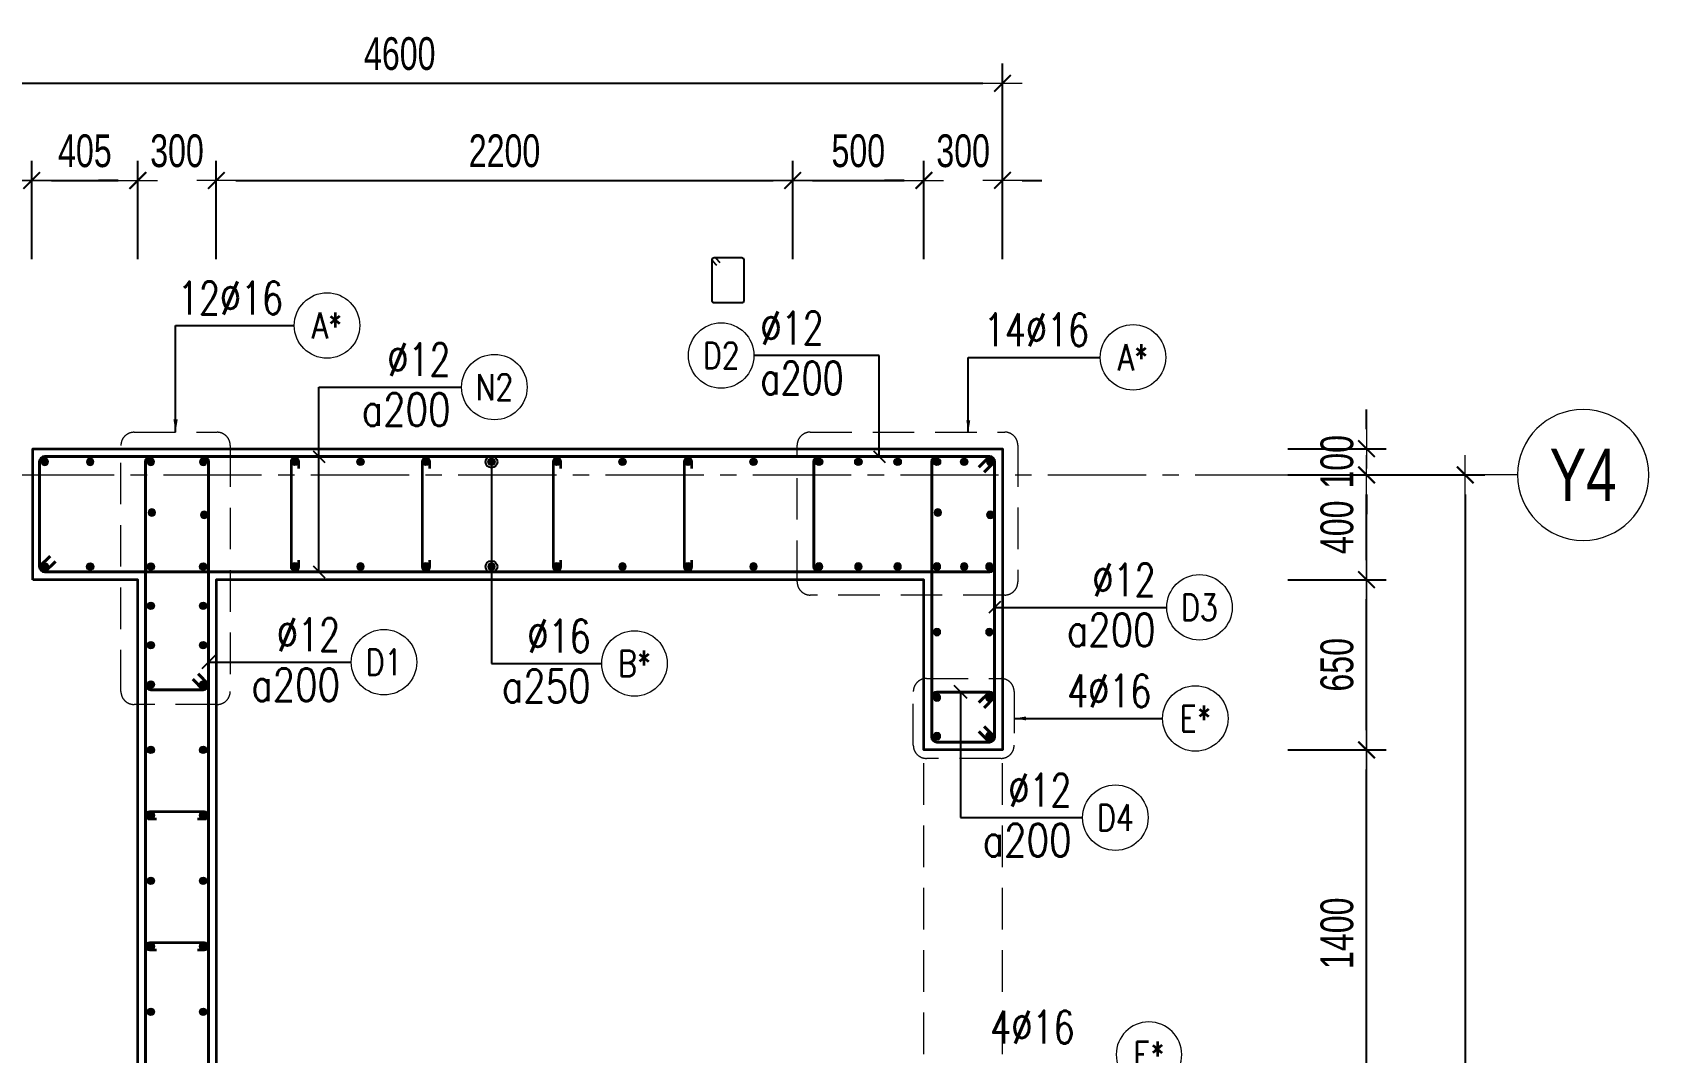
# Model space of a CAD drawing. Header units: millimetres. Extents: x 738475 to 1279438, y -34239 to 156422.
# Drawn here: x 1086321 to 1092489, y 70364 to 74260 of the extents above; entities that cross this region are included whole.
import ezdxf
from ezdxf.enums import TextEntityAlignment as Align

# ---------------------------------------------------------------- set-up
doc = ezdxf.new("R2010")
doc.units = ezdxf.units.MM
doc.header["$MEASUREMENT"] = 0
for name, pattern in [('HIDDEN2', [4.7625, 3.175, -1.5875]), ('HT_Dim Grid$0$CENTER2', [1.125, 0.75, -0.125, 0.125, -0.125]), ('HT_Grid$0$CENTER2', [1.125, 0.75, -0.125, 0.125, -0.125])]:
    doc.linetypes.add(name, pattern=pattern)
doc.layers.get('0').update_dxf_attribs({"lineweight": 20})
doc.layers.get('Defpoints').update_dxf_attribs({"color": 151, "lineweight": 9})
for name, color, linetype, lineweight in [('HT_Dim Grid$0$NDC_S_AXIS', 5, 'HT_Dim Grid$0$CENTER2', 13), ('HT_Dim Grid$0$NDC_S_SYMBOL', 1, 'Continuous', 15), ('HT_Dim Grid$0$NDC_S_TEXT SYMBOL', 7, 'Continuous', 20), ('HT_Grid$0$NDC_S_AXIS', 5, 'HT_Grid$0$CENTER2', 13), ('KC-LEADER', 153, 'Continuous', 18), ('KC-THEP', 6, 'Continuous', 40), ('NDC_S_BEAM', 3, 'HIDDEN2', 20), ('NDC_S_DIM', 1, 'Continuous', 15), ('NDC_S_HIDDEN', 8, 'HIDDEN2', 13), ('NDC_S_LEADER', 1, 'Continuous', 15), ('NDC_S_REBAR', 4, 'Continuous', 35), ('NDC_S_STIRRUP', 4, 'Continuous', 40), ('NDC_S_VN TEXT', 7, 'Continuous', 20), ('NDC_S_WALL', 6, 'Continuous', 35)]:
    doc.layers.add(name, color=color, linetype=linetype, lineweight=lineweight)
doc.layers.add('Ligature', color=1, linetype='Continuous')
doc.styles.add('HT_Dim Grid$0$NDC_ANNO', font='', dxfattribs={"width": 0.8})
doc.styles.add('NDC_ARIAL', font='arial.ttf', dxfattribs={"width": 0.85})
doc.styles.add('NDC_DIM', font='', dxfattribs={"width": 0.75})
doc.styles.add('NDC_EN TXT', font='romans.shx', dxfattribs={"width": 0.8})
doc.styles.get('HT_Dim Grid$0$NDC_ANNO').set_extended_font_data('Dotum')
doc.styles.get('NDC_DIM').set_extended_font_data('Dotum')
doc.dimstyles.new('NDC_1-50', dxfattribs={"dimscale": 50, "dimtxt": 2.5, "dimasz": 1, "dimexe": 1.5, "dimexo": 0, "dimgap": 0.8, "dimtad": 1, "dimdec": 0, "dimdsep": 46, "dimtxsty": 'NDC_ARIAL', "dimblk": 'DIMMARK', "dimcen": 49999.938995, "dimdle": 1.5, "dimclrd": 1, "dimclre": 1, "dimclrt": 3, "dimadec": 0, "dimazin": 0, "dimtfac": 1, "dimtdec": 0, "dimtix": 1, "dimtmove": 2, "dimatfit": 3, "dimfxl": 1, "dimarcsym": 0})
doc.dimstyles.new('NDC_dim_30', dxfattribs={"dimscale": 30, "dimtxt": 2.5, "dimasz": 1.5, "dimexe": 1.5, "dimexo": 2.5, "dimgap": 1, "dimtad": 1, "dimdec": 0, "dimzin": 0, "dimdsep": 46, "dimtxsty": 'NDC_DIM', "dimblk": 'DIMMARK', "dimcen": 0.09, "dimdle": 1.2, "dimclrd": 1, "dimclre": 1, "dimclrt": 3, "dimadec": 0, "dimazin": 0, "dimtfac": 1, "dimtdec": 0, "dimtix": 1, "dimtofl": 0, "dimtmove": 0, "dimatfit": 3, "dimfxl": 6, "dimfxlon": 1, "dimtolj": 1, "dimtzin": 0, "dimarcsym": 0})
doc.dimstyles.new('NDC_dim_50', dxfattribs={"dimscale": 50, "dimtxt": 2.5, "dimasz": 1.5, "dimexe": 1.5, "dimexo": 2.5, "dimgap": 1, "dimtad": 1, "dimdec": 0, "dimzin": 0, "dimdsep": 46, "dimtxsty": 'NDC_DIM', "dimblk": 'DIMMARK', "dimcen": 0.09, "dimdle": 1.2, "dimclrd": 1, "dimclre": 1, "dimclrt": 3, "dimadec": 0, "dimazin": 0, "dimtfac": 1, "dimtdec": 0, "dimtix": 1, "dimtofl": 0, "dimtmove": 0, "dimatfit": 3, "dimfxl": 6, "dimfxlon": 1, "dimtolj": 1, "dimtzin": 0, "dimarcsym": 0})

# ---------------------------------------------------------------- blocks, each defined once
blk = doc.blocks.new('THEP')
at = {"layer": 'KC-LEADER', "color": 6}
blk.add_circle((0, 0), 14, dxfattribs=at)
at = {"layer": 'KC-THEP'}
for p, q in [((-14, 0), (14, 0)), ((9.9, 9.9), (-9.9, -9.9)), ((-9.9, 9.9), (9.9, -9.9)), ((0, 14), (0, -14))]:
    blk.add_line(p, q, dxfattribs=at)
blk = doc.blocks.new('*U13')
blk.add_circle((-2.5, 0), 2.5)
at = {"layer": 'NDC_S_VN TEXT', "color": 3, "style": 'NDC_EN TXT', "width": 0.75}
blk.add_attdef('DK1', (0.5, 0.85), '', height=2.5, dxfattribs=at)
at = {"layer": 'NDC_S_VN TEXT', "color": 7, "style": 'NDC_EN TXT', "width": 0.8}
blk.add_attdef('SH2', text='', height=2, dxfattribs=at).set_placement((-2.5, 0), align=Align.MIDDLE)
blk = doc.blocks.new('DIMMARK')
at = {"layer": 'NDC_S_DIM', "color": 1}
blk.add_line((-1.5, 0), (1, 0), dxfattribs=at)
at = {"layer": 'NDC_S_DIM', "color": 2, "const_width": 0.1}
blk.add_lwpolyline([(-0.424, -0.424), (0.424, 0.424)], dxfattribs=at)
blk = doc.blocks.new('*U10')
blk.add_circle((2.5, 0), 2.5)
at = {"layer": 'NDC_S_VN TEXT', "color": 3, "style": 'NDC_EN TXT'}
for tag, width, p in [('DK2', 0.75, (-0.85, 0.85)), ('KC2', 0.8, (-0.85, -2.97))]:
    blk.add_attdef(tag, text='', height=2.5, dxfattribs=dict(at, width=width)).set_placement(p, align=Align.RIGHT)
at = {"layer": 'NDC_S_VN TEXT', "color": 7, "style": 'NDC_EN TXT', "width": 0.8}
blk.add_attdef('SH3', text='', height=2, dxfattribs=at).set_placement((2.5, 0), align=Align.MIDDLE)
blk = doc.blocks.new('*U9')
blk.add_circle((2.5, 0), 2.5)
at = {"layer": 'NDC_S_VN TEXT', "color": 3, "style": 'NDC_EN TXT', "width": 0.75}
blk.add_attdef('DK2', text='', height=2.5, dxfattribs=at).set_placement((-0.85, 0.85), align=Align.RIGHT)
at = {"layer": 'NDC_S_VN TEXT', "color": 7, "style": 'NDC_EN TXT', "width": 0.8}
blk.add_attdef('SH3', text='', height=2, dxfattribs=at).set_placement((2.5, 0), align=Align.MIDDLE)
blk = doc.blocks.new('*U11')
blk.add_circle((-2.5, 0), 2.5)
at = {"layer": 'NDC_S_VN TEXT', "color": 3, "style": 'NDC_EN TXT', "width": 0.75}
for tag, p in [('DK1', (0.5, 0.85)), ('KC1', (0.5, -2.97))]:
    blk.add_attdef(tag, p, '', height=2.5, dxfattribs=at)
at = {"layer": 'NDC_S_VN TEXT', "color": 7, "style": 'NDC_EN TXT', "width": 0.8}
blk.add_attdef('SH2', text='', height=2, dxfattribs=at).set_placement((-2.5, 0), align=Align.MIDDLE)
blk = doc.blocks.new('*D713')
at = {"layer": 'Defpoints', "color": 0, "transparency": 16777216}
for p in [(1090023.1, 71520), (1091412.6, 71520), (1090023.1, 70120)]:
    blk.add_point(p, dxfattribs=at)
at = {"layer": 'NDC_S_DIM', "color": 1, "lineweight": -2, "transparency": 16777216}
for p, q in [((1091112.6, 71520), (1091487.6, 71520)), ((1091412.6, 70195), (1091412.6, 71445)), ((1091112.6, 70120), (1091487.6, 70120))]:
    blk.add_line(p, q, dxfattribs=at)
at = {"layer": 'NDC_S_DIM', "color": 1, "lineweight": -2, "transparency": 16777216, "xscale": 75, "yscale": 75, "zscale": 75}
for p, rotation in [((1091412.6, 71520), 90), ((1091412.6, 70120), 270)]:
    blk.add_blockref('DIMMARK', p, dxfattribs=dict(at, rotation=rotation))
at = {"layer": 'NDC_S_DIM', "color": 3, "transparency": 16777216, "insert": (1091300, 70820), "char_height": 125, "attachment_point": 5, "rotation": 90, "style": 'NDC_DIM'}
blk.add_mtext('\\A1;1400', dxfattribs=at)
blk = doc.blocks.new('*D714')
at = {"layer": 'Defpoints', "color": 0, "transparency": 16777216}
for p in [(1089723.1, 72170), (1091412.6, 72170), (1090023.1, 71520)]:
    blk.add_point(p, dxfattribs=at)
at = {"layer": 'NDC_S_DIM', "color": 1, "lineweight": -2, "transparency": 16777216}
for p, q in [((1091112.6, 72170), (1091487.6, 72170)), ((1091412.6, 71595), (1091412.6, 72095)), ((1091112.6, 71520), (1091487.6, 71520))]:
    blk.add_line(p, q, dxfattribs=at)
at = {"layer": 'NDC_S_DIM', "color": 1, "lineweight": -2, "transparency": 16777216, "xscale": 75, "yscale": 75, "zscale": 75}
for p, rotation in [((1091412.6, 72170), 90), ((1091412.6, 71520), 270)]:
    blk.add_blockref('DIMMARK', p, dxfattribs=dict(at, rotation=rotation))
at = {"layer": 'NDC_S_DIM', "color": 3, "transparency": 16777216, "insert": (1091300, 71845), "char_height": 125, "attachment_point": 5, "rotation": 90, "style": 'NDC_DIM'}
blk.add_mtext('\\A1;650', dxfattribs=at)
blk = doc.blocks.new('*D715')
at = {"layer": 'Defpoints', "color": 0, "transparency": 16777216}
for p in [(1090023.1, 72570), (1091412.6, 72570), (1089723.1, 72170)]:
    blk.add_point(p, dxfattribs=at)
at = {"layer": 'NDC_S_DIM', "color": 1, "lineweight": -2, "transparency": 16777216}
for p, q in [((1091112.6, 72570), (1091487.6, 72570)), ((1091412.6, 72245), (1091412.6, 72495)), ((1091112.6, 72170), (1091487.6, 72170))]:
    blk.add_line(p, q, dxfattribs=at)
at = {"layer": 'NDC_S_DIM', "color": 1, "lineweight": -2, "transparency": 16777216, "xscale": 75, "yscale": 75, "zscale": 75}
for p, rotation in [((1091412.6, 72570), 90), ((1091412.6, 72170), 270)]:
    blk.add_blockref('DIMMARK', p, dxfattribs=dict(at, rotation=rotation))
at = {"layer": 'NDC_S_DIM', "color": 3, "transparency": 16777216, "insert": (1091300, 72370), "char_height": 125, "attachment_point": 5, "rotation": 90, "style": 'NDC_DIM'}
blk.add_mtext('\\A1;400', dxfattribs=at)
blk = doc.blocks.new('*D716')
at = {"layer": 'Defpoints', "color": 0, "transparency": 16777216}
for p in [(1090081.6, 72570), (1090023.1, 63570), (1091789.1, 63570)]:
    blk.add_point(p, dxfattribs=at)
at = {"layer": 'NDC_S_DIM', "color": 1, "lineweight": -2, "transparency": 16777216}
for p, q in [((1091489.1, 72570), (1091864.1, 72570)), ((1091789.1, 72495), (1091789.1, 63645)), ((1091489.1, 63570), (1091864.1, 63570))]:
    blk.add_line(p, q, dxfattribs=at)
at = {"layer": 'NDC_S_DIM', "color": 1, "lineweight": -2, "transparency": 16777216, "xscale": 75, "yscale": 75, "zscale": 75}
for p, rotation in [((1091789.1, 72570), 90), ((1091789.1, 63570), 270)]:
    blk.add_blockref('DIMMARK', p, dxfattribs=dict(at, rotation=rotation))
at = {"layer": 'NDC_S_DIM', "color": 3, "transparency": 16777216, "insert": (1091676.5, 68070), "char_height": 125, "attachment_point": 5, "rotation": 90, "style": 'NDC_DIM'}
blk.add_mtext('\\A1;9000', dxfattribs=at)
blk = doc.blocks.new('*D718')
at = {"layer": 'Defpoints', "color": 0, "transparency": 16777216}
for p in [(1087023.1, 73694.3), (1086723.1, 72170), (1087023.1, 72170)]:
    blk.add_point(p, dxfattribs=at)
at = {"layer": 'NDC_S_DIM', "color": 1, "lineweight": -2, "transparency": 16777216}
for p, q in [((1086723.1, 73394.3), (1086723.1, 73769.3)), ((1087023.1, 73394.3), (1087023.1, 73769.3)), ((1086648.1, 73694.3), (1086573.1, 73694.3)), ((1087098.1, 73694.3), (1087173.1, 73694.3))]:
    blk.add_line(p, q, dxfattribs=at)
at = {"layer": 'NDC_S_DIM', "color": 1, "lineweight": -2, "transparency": 16777216, "xscale": 75, "yscale": 75, "zscale": 75}
blk.add_blockref('DIMMARK', (1086723.1, 73694.3), dxfattribs=at)
at = {"layer": 'NDC_S_DIM', "color": 1, "lineweight": -2, "transparency": 16777216, "xscale": 75, "yscale": 75, "zscale": 75, "rotation": 180}
blk.add_blockref('DIMMARK', (1087023.1, 73694.3), dxfattribs=at)
at = {"layer": 'NDC_S_DIM', "color": 3, "transparency": 16777216, "insert": (1086873.1, 73806.9), "char_height": 125, "attachment_point": 5, "style": 'NDC_DIM'}
blk.add_mtext('\\A1;300', dxfattribs=at)
blk = doc.blocks.new('*D719')
at = {"layer": 'Defpoints', "color": 0, "transparency": 16777216}
for p in [(1089222.7, 73694.3), (1089222.7, 72422.3), (1087023.1, 72170)]:
    blk.add_point(p, dxfattribs=at)
at = {"layer": 'NDC_S_DIM', "color": 1, "lineweight": -2, "transparency": 16777216}
for p, q in [((1087023.1, 73394.3), (1087023.1, 73769.3)), ((1089222.7, 73394.3), (1089222.7, 73769.3)), ((1087098.1, 73694.3), (1089147.7, 73694.3))]:
    blk.add_line(p, q, dxfattribs=at)
at = {"layer": 'NDC_S_DIM', "color": 1, "lineweight": -2, "transparency": 16777216, "xscale": 75, "yscale": 75, "zscale": 75, "rotation": 180}
blk.add_blockref('DIMMARK', (1087023.1, 73694.3), dxfattribs=at)
at = {"layer": 'NDC_S_DIM', "color": 1, "lineweight": -2, "transparency": 16777216, "xscale": 75, "yscale": 75, "zscale": 75}
blk.add_blockref('DIMMARK', (1089222.7, 73694.3), dxfattribs=at)
at = {"layer": 'NDC_S_DIM', "color": 3, "transparency": 16777216, "insert": (1088122.9, 73806.9), "char_height": 125, "attachment_point": 5, "style": 'NDC_DIM'}
blk.add_mtext('\\A1;2200', dxfattribs=at)
blk = doc.blocks.new('*D720')
at = {"layer": 'Defpoints', "color": 0, "transparency": 16777216}
for p in [(1089723.1, 73694.3), (1089222.7, 72422.3), (1089723.1, 72170)]:
    blk.add_point(p, dxfattribs=at)
at = {"layer": 'NDC_S_DIM', "color": 1, "lineweight": -2, "transparency": 16777216}
for p, q in [((1089222.7, 73394.3), (1089222.7, 73769.3)), ((1089723.1, 73394.3), (1089723.1, 73769.3)), ((1089297.7, 73694.3), (1089648.1, 73694.3))]:
    blk.add_line(p, q, dxfattribs=at)
at = {"layer": 'NDC_S_DIM', "color": 1, "lineweight": -2, "transparency": 16777216, "xscale": 75, "yscale": 75, "zscale": 75, "rotation": 180}
blk.add_blockref('DIMMARK', (1089222.7, 73694.3), dxfattribs=at)
at = {"layer": 'NDC_S_DIM', "color": 1, "lineweight": -2, "transparency": 16777216, "xscale": 75, "yscale": 75, "zscale": 75}
blk.add_blockref('DIMMARK', (1089723.1, 73694.3), dxfattribs=at)
at = {"layer": 'NDC_S_DIM', "color": 3, "transparency": 16777216, "insert": (1089472.9, 73806.9), "char_height": 125, "attachment_point": 5, "style": 'NDC_DIM'}
blk.add_mtext('\\A1;500', dxfattribs=at)
blk = doc.blocks.new('*D721')
at = {"layer": 'Defpoints', "color": 0, "transparency": 16777216}
for p in [(1090023.1, 73694.3), (1090023.1, 72670), (1089723.1, 72170)]:
    blk.add_point(p, dxfattribs=at)
at = {"layer": 'NDC_S_DIM', "color": 1, "lineweight": -2, "transparency": 16777216}
for p, q in [((1089723.1, 73394.3), (1089723.1, 73769.3)), ((1090023.1, 73394.3), (1090023.1, 73769.3)), ((1089648.1, 73694.3), (1089573.1, 73694.3)), ((1090098.1, 73694.3), (1090173.1, 73694.3))]:
    blk.add_line(p, q, dxfattribs=at)
at = {"layer": 'NDC_S_DIM', "color": 1, "lineweight": -2, "transparency": 16777216, "xscale": 75, "yscale": 75, "zscale": 75}
blk.add_blockref('DIMMARK', (1089723.1, 73694.3), dxfattribs=at)
at = {"layer": 'NDC_S_DIM', "color": 1, "lineweight": -2, "transparency": 16777216, "xscale": 75, "yscale": 75, "zscale": 75, "rotation": 180}
blk.add_blockref('DIMMARK', (1090023.1, 73694.3), dxfattribs=at)
at = {"layer": 'NDC_S_DIM', "color": 3, "transparency": 16777216, "insert": (1089873.1, 73806.9), "char_height": 125, "attachment_point": 5, "style": 'NDC_DIM'}
blk.add_mtext('\\A1;300', dxfattribs=at)
blk = doc.blocks.new('*D725')
at = {"layer": 'Defpoints', "color": 0, "transparency": 16777216}
for p in [(1086318.8, 73694.3), (1085518.4, 72609.9), (1086318.8, 72486.2)]:
    blk.add_point(p, dxfattribs=at)
at = {"layer": 'NDC_S_DIM', "color": 1, "lineweight": -2, "transparency": 16777216}
for p, q in [((1085518.4, 73394.3), (1085518.4, 73769.3)), ((1086318.8, 73394.3), (1086318.8, 73769.3)), ((1085593.4, 73694.3), (1086243.8, 73694.3))]:
    blk.add_line(p, q, dxfattribs=at)
at = {"layer": 'NDC_S_DIM', "color": 1, "lineweight": -2, "transparency": 16777216, "xscale": 75, "yscale": 75, "zscale": 75, "rotation": 180}
blk.add_blockref('DIMMARK', (1085518.4, 73694.3), dxfattribs=at)
at = {"layer": 'NDC_S_DIM', "color": 1, "lineweight": -2, "transparency": 16777216, "xscale": 75, "yscale": 75, "zscale": 75}
blk.add_blockref('DIMMARK', (1086318.8, 73694.3), dxfattribs=at)
at = {"layer": 'NDC_S_DIM', "color": 3, "transparency": 16777216, "insert": (1085918.6, 73806.9), "char_height": 125, "attachment_point": 5, "style": 'NDC_DIM'}
blk.add_mtext('\\A1;800', dxfattribs=at)
blk = doc.blocks.new('*D726')
at = {"layer": 'Defpoints', "color": 0, "transparency": 16777216}
for p in [(1086724.1, 73694.3), (1086318.8, 72486.2), (1086724.1, 72170)]:
    blk.add_point(p, dxfattribs=at)
at = {"layer": 'NDC_S_DIM', "color": 1, "lineweight": -2, "transparency": 16777216}
for p, q in [((1086318.8, 73394.3), (1086318.8, 73769.3)), ((1086724.1, 73394.3), (1086724.1, 73769.3)), ((1086393.8, 73694.3), (1086649.1, 73694.3))]:
    blk.add_line(p, q, dxfattribs=at)
at = {"layer": 'NDC_S_DIM', "color": 1, "lineweight": -2, "transparency": 16777216, "xscale": 75, "yscale": 75, "zscale": 75, "rotation": 180}
blk.add_blockref('DIMMARK', (1086318.8, 73694.3), dxfattribs=at)
at = {"layer": 'NDC_S_DIM', "color": 1, "lineweight": -2, "transparency": 16777216, "xscale": 75, "yscale": 75, "zscale": 75}
blk.add_blockref('DIMMARK', (1086724.1, 73694.3), dxfattribs=at)
at = {"layer": 'NDC_S_DIM', "color": 3, "transparency": 16777216, "insert": (1086521.5, 73806.9), "char_height": 125, "attachment_point": 5, "style": 'NDC_DIM'}
blk.add_mtext('\\A1;405', dxfattribs=at)
blk = doc.blocks.new('*D734')
at = {"layer": 'Defpoints', "color": 0, "ltscale": 200, "transparency": 16777216}
for p in [(1090023.1, 74065.3), (1085423.1, 72833.4), (1090023.1, 72670)]:
    blk.add_point(p, dxfattribs=at)
at = {"layer": 'NDC_S_DIM', "color": 1, "lineweight": -2, "ltscale": 200, "transparency": 16777216}
for p, q in [((1085423.1, 73765.3), (1085423.1, 74140.3)), ((1090023.1, 73765.3), (1090023.1, 74140.3)), ((1085498.1, 74065.3), (1089948.1, 74065.3))]:
    blk.add_line(p, q, dxfattribs=at)
at = {"layer": 'NDC_S_DIM', "color": 1, "lineweight": -2, "ltscale": 200, "transparency": 16777216, "xscale": 75, "yscale": 75, "zscale": 75, "rotation": 180}
blk.add_blockref('DIMMARK', (1085423.1, 74065.3), dxfattribs=at)
at = {"layer": 'NDC_S_DIM', "color": 1, "lineweight": -2, "ltscale": 200, "transparency": 16777216, "xscale": 75, "yscale": 75, "zscale": 75}
blk.add_blockref('DIMMARK', (1090023.1, 74065.3), dxfattribs=at)
at = {"layer": 'NDC_S_DIM', "color": 3, "ltscale": 200, "transparency": 16777216, "insert": (1087723.1, 74177.9), "char_height": 125, "attachment_point": 5, "style": 'NDC_DIM'}
blk.add_mtext('\\A1;4600', dxfattribs=at)
blk = doc.blocks.new('*U20')
at = {"layer": 'HT_Dim Grid$0$NDC_S_SYMBOL'}
blk.add_line((5, 0), (9, 0), dxfattribs=at)
blk.add_circle((0, 0), 5, dxfattribs=at)
at = {"layer": 'HT_Dim Grid$0$NDC_S_TEXT SYMBOL', "color": 7, "style": 'HT_Dim Grid$0$NDC_ANNO', "width": 0.8}
blk.add_attdef('GRID', text='', height=4, rotation=270, dxfattribs=at).set_placement((0, 0), align=Align.MIDDLE)
blk = doc.blocks.new('*D739')
at = {"layer": 'Defpoints', "color": 0, "ltscale": 200, "transparency": 16777216}
for p in [(1090023.1, 72670), (1091412.6, 72670), (1090023.1, 72570)]:
    blk.add_point(p, dxfattribs=at)
at = {"layer": 'NDC_S_DIM', "color": 1, "lineweight": -2, "ltscale": 200, "transparency": 16777216}
for p, q in [((1091412.6, 72745), (1091412.6, 72820)), ((1091112.6, 72670), (1091487.6, 72670)), ((1091112.6, 72570), (1091487.6, 72570)), ((1091412.6, 72495), (1091412.6, 72420))]:
    blk.add_line(p, q, dxfattribs=at)
at = {"layer": 'NDC_S_DIM', "color": 1, "lineweight": -2, "ltscale": 200, "transparency": 16777216, "xscale": 75, "yscale": 75, "zscale": 75}
for p, rotation in [((1091412.6, 72670), 270), ((1091412.6, 72570), 90)]:
    blk.add_blockref('DIMMARK', p, dxfattribs=dict(at, rotation=rotation))
at = {"layer": 'NDC_S_DIM', "color": 3, "ltscale": 200, "transparency": 16777216, "insert": (1091300, 72620), "char_height": 125, "attachment_point": 5, "rotation": 90, "style": 'NDC_DIM'}
blk.add_mtext('\\A1;100', dxfattribs=at)

msp = doc.modelspace()

# ---------------------------------------------------------------- linework, layer by layer
at = {"layer": 'HT_Grid$0$NDC_S_AXIS', "ltscale": 500}
msp.add_line((1081758.591, 72570.011), (1091789.079, 72570.011), dxfattribs=at)
at = {"layer": 'Ligature'}
msp.add_lwpolyline([(1088933.466, 73370.03), (1088917.501, 73385.996, -0.66817864), (1088923.274, 73399.934), (1089027.903, 73399.934, -0.41421356), (1089036.068, 73391.769), (1089036.068, 73234.661, -0.41421356), (1089027.903, 73226.496), (1088923.274, 73226.496, -0.41421356), (1088915.109, 73234.661), (1088915.109, 73391.769, -0.66817864), (1088929.047, 73397.542), (1088945.013, 73381.576)], format="xyb", dxfattribs=at)
at = {"layer": 'NDC_S_BEAM', "ltscale": 50}
for p, q in [((1089723.124, 70120.011), (1089723.124, 71520.011)), ((1090023.124, 70120.011), (1090023.124, 71520.011))]:
    msp.add_line(p, q, dxfattribs=at)
at = {"layer": 'NDC_S_HIDDEN', "ltscale": 50}
for points in [[(1086709.04, 72732.792), (1087026.192, 72732.792, -0.41421356), (1087076.192, 72682.792), (1087076.192, 71743.461, -0.41421356), (1087026.192, 71693.461), (1086709.04, 71693.461, -0.41421356), (1086659.04, 71743.461), (1086659.04, 72682.792, -0.41421356)], [(1089289.685, 72733.382), (1090031.645, 72733.382, -0.41421356), (1090081.645, 72683.382), (1090081.645, 72161.317, -0.41421356), (1090031.645, 72111.317), (1089289.685, 72111.317, -0.41421356), (1089239.685, 72161.317), (1089239.685, 72683.382, -0.41421356)], [(1089732.857, 71792.617), (1090017.614, 71792.617, -0.41421356), (1090067.614, 71742.617), (1090067.614, 71537.609, -0.41421356), (1090017.614, 71487.609), (1089732.857, 71487.609, -0.41421356), (1089682.857, 71537.609), (1089682.857, 71742.617, -0.41421356)]]:
    msp.add_lwpolyline(points, format="xyb", close=True, dxfattribs=at)
at = {"layer": 'NDC_S_REBAR'}
for points in [[(1087338.124, 72595.011), (1087338.124, 72620.011, 1), (1087308.124, 72620.011), (1087308.124, 72220.011, 1), (1087338.124, 72220.011), (1087338.124, 72245.011)], [(1087838.124, 72595.011), (1087838.124, 72620.011, 1), (1087808.124, 72620.011), (1087808.124, 72220.011, 1), (1087838.124, 72220.011), (1087838.124, 72245.011)], [(1088338.124, 72595.011), (1088338.124, 72620.011, 1), (1088308.124, 72620.011), (1088308.124, 72220.011, 1), (1088338.124, 72220.011), (1088338.124, 72245.011)], [(1088838.124, 72595.011), (1088838.124, 72620.011, 1), (1088808.124, 72620.011), (1088808.124, 72220.011, 1), (1088838.124, 72220.011), (1088838.124, 72245.011)], [(1086794.662, 71255.011), (1086769.662, 71255.011, -1), (1086769.662, 71285.011), (1086976.686, 71285.011, -1), (1086976.686, 71255.011), (1086951.686, 71255.011)], [(1086794.662, 70755.011), (1086769.662, 70755.011, -1), (1086769.662, 70785.011), (1086976.686, 70785.011, -1), (1086976.686, 70755.011), (1086951.686, 70755.011)]]:
    msp.add_lwpolyline(points, format="xyb", dxfattribs=at)
at = {"layer": 'NDC_S_STIRRUP'}
for points in [[(1086408.784, 72240.011), (1086368.784, 72200.011, -0.41421356), (1086348.784, 72220.011), (1086348.784, 72620.011, -0.41421356), (1086368.784, 72640.011), (1089973.137, 72640.009, -0.41421356), (1089993.137, 72620.009), (1089993.137, 72220.009, -0.41421356), (1089973.137, 72200.009), (1086368.784, 72200.011, -0.41421356), (1086348.784, 72220.011), (1086388.784, 72260.011)], [(1086953.124, 63560.011), (1086993.124, 63520.011, -0.41421356), (1086973.124, 63500.011), (1086773.124, 63500.011, -0.41421356), (1086753.124, 63520.011), (1086753.124, 72620.011, -0.41421356), (1086773.124, 72640.011), (1086973.124, 72640.011, -0.41421356), (1086993.124, 72620.011), (1086993.124, 63520.011, -0.41421356), (1086973.124, 63500.011), (1086933.124, 63540.011)], [(1086953.235, 71810.011), (1086993.235, 71770.011, -0.41421356), (1086973.235, 71750.011), (1086773.235, 71750.011, -0.41421356), (1086753.235, 71770.011), (1086753.124, 72620.011, -0.41421356), (1086773.124, 72640.011), (1086973.124, 72640.011, -0.41421356), (1086993.124, 72620.011), (1086993.235, 71770.011, -0.41421356), (1086973.235, 71750.011), (1086933.235, 71790.011)], [(1089933.124, 72600.011), (1089973.124, 72640.011, -0.41421356), (1089993.124, 72620.011), (1089993.124, 72220.011, -0.41421356), (1089973.124, 72200.011), (1089323.124, 72200.011, -0.41421356), (1089303.124, 72220.011), (1089303.124, 72620.011, -0.41421356), (1089323.124, 72640.011), (1089973.124, 72640.011, -0.41421356), (1089993.124, 72620.011), (1089953.124, 72580.011)], [(1089953.235, 71610.011), (1089993.235, 71570.011, -0.41421356), (1089973.235, 71550.011), (1089773.235, 71550.011, -0.41421356), (1089753.235, 71570.011), (1089753.124, 72620.011, -0.41421356), (1089773.124, 72640.011), (1089973.124, 72640.011, -0.41421356), (1089993.124, 72620.011), (1089993.235, 71570.011, -0.41421356), (1089973.235, 71550.011), (1089933.235, 71590.011)], [(1089953.124, 71680.981), (1089993.124, 71720.981, 0.41421356), (1089973.124, 71740.981), (1089773.124, 71740.981, 0.41421356), (1089753.124, 71720.981), (1089753.124, 71570.011, 0.41421356), (1089773.124, 71550.011), (1089973.124, 71550.011, 0.41421356), (1089993.124, 71570.011), (1089993.124, 71720.981, 0.41421356), (1089973.124, 71740.981), (1089933.124, 71700.981)]]:
    msp.add_lwpolyline(points, format="xyb", dxfattribs=at)
at = {"layer": 'NDC_S_WALL'}
for points in [[(1086323.124, 72170.011), (1086323.124, 72670.011), (1090023.124, 72670.011), (1090023.124, 71520.011), (1089723.124, 71520.011), (1089723.124, 72170.011), (1087023.124, 72170.011), (1087023.124, 63970.011)], [(1086723.124, 69670.011), (1086723.124, 72170.011), (1086323.124, 72170.011)]]:
    msp.add_lwpolyline(points, dxfattribs=at)

# ---------------------------------------------------------------- block references
at = {"layer": 'HT_Dim Grid$0$NDC_S_AXIS'}
ref = msp.add_blockref('*U20', (1092239.079, 72570.011), dxfattribs=dict(at, xscale=-50, yscale=50, zscale=50))
ref.add_attrib('GRID', 'Y4', dxfattribs={"layer": 'HT_Dim Grid$0$NDC_S_TEXT SYMBOL', "color": 7, "height": 200, "style": 'HT_Dim Grid$0$NDC_ANNO', "width": 0.8}).set_placement((1092239.079, 72570.011), align=Align.MIDDLE)
at = {"layer": 'KC-THEP', "xscale": -1}
for p, rotation in [((1086368.784, 72620.011), 170.331435563619), ((1086541.864, 72620.011), 170.331435563619), ((1086773.235, 72620.011), 350.3314355636191), ((1086973.235, 72620.011), 350.3314355636191), ((1089976.636, 72620.011), 170.331435563619), ((1086776.747, 72426.191), 350.3314355636191), ((1086976.747, 72417.667), 350.3314355636191), ((1089776.636, 72426.191), 350.3314355636191), ((1089976.636, 72417.667), 350.3314355636191), ((1087323.124, 72220.011), 170.331435563619), ((1087573.124, 72220.011), 170.331435563619), ((1087823.124, 72220.011), 170.331435563619), ((1088073.124, 72220.011), 170.331435563619), ((1088323.124, 72220.011), 170.331435563619), ((1088573.124, 72220.011), 170.331435563619), ((1088823.124, 72220.011), 170.331435563619), ((1089073.124, 72220.011), 170.331435563619), ((1089323.124, 72220.011), 170.331435563619), ((1089473.124, 72220.011), 170.331435563619), ((1089623.124, 72220.011), 170.331435563619), ((1089773.124, 72220.011), 170.331435563619), ((1089876.905, 72220.011), 170.331435563619), ((1089973.124, 72220.011), 170.331435563619), ((1089773.124, 71970.011), 170.331435563619), ((1089973.124, 71970.011), 170.331435563619), ((1089773.124, 71720.011), 170.331435563619), ((1089973.124, 71720.011), 170.331435563619), ((1089773.124, 71572.616), 170.331435563619), ((1089973.124, 71572.616), 170.331435563619)]:
    msp.add_blockref('THEP', p, dxfattribs=dict(at, rotation=rotation))
at = {"layer": 'KC-THEP'}
for p, rotation in [((1087323.124, 72620.011), 9.668564436380946), ((1087573.124, 72620.011), 9.668564436380946), ((1087823.124, 72620.011), 9.668564436380946), ((1088073.124, 72620.011), 9.668564436380946), ((1088323.124, 72620.011), 9.668564436380946), ((1088573.124, 72620.011), 9.668564436380946), ((1088823.124, 72620.011), 9.668564436380946), ((1089073.124, 72620.011), 9.668564436380946), ((1089323.124, 72620.011), 9.668564436380946), ((1089473.124, 72620.011), 9.668564436380946), ((1089623.124, 72620.011), 9.668564436380946), ((1089773.124, 72620.011), 9.668564436380946), ((1089876.905, 72620.011), 9.668564436380946), ((1086368.784, 72220.011), 9.668564436380946), ((1086541.864, 72220.011), 9.668564436380946), ((1086773.235, 72220.011), 189.6685644363809), ((1086973.235, 72220.011), 189.6685644363809), ((1086773.124, 72070.011), 189.6685644363809), ((1086973.124, 72070.011), 189.6685644363809), ((1086773.124, 71920.011), 189.6685644363809), ((1086973.124, 71920.011), 189.6685644363809), ((1086773.124, 71770.011), 189.6685644363807), ((1086973.124, 71770.011), 189.6685644363807), ((1086773.124, 71520.011), 189.6685644363807), ((1086973.124, 71520.011), 189.6685644363807), ((1086773.124, 71270.011), 189.6685644363807), ((1086973.124, 71270.011), 189.6685644363807), ((1086773.124, 71020.011), 189.6685644363807), ((1086973.124, 71020.011), 189.6685644363807), ((1086773.124, 70770.011), 189.6685644363807), ((1086973.124, 70770.011), 189.6685644363807), ((1086773.124, 70520.011), 189.6685644363807), ((1086973.124, 70520.011), 189.6685644363807)]:
    msp.add_blockref('THEP', p, dxfattribs=dict(at, rotation=rotation))
at = {"layer": 'NDC_S_VN TEXT', "xscale": 50, "yscale": 50, "zscale": 50}
for name, p, values in [('*U9', (1087320.56, 73140.491), {'SH3': 'A*', 'DK2': '12%%C16'}), ('*U11', (1089074.736, 73025.922), {'SH2': 'D2', 'DK1': '%%C12', 'KC1': 'a200'}), ('*U9', (1090396.341, 73018.827), {'SH3': 'A*', 'DK2': '14%%C16'}), ('*U10', (1087959.307, 72905.289), {'SH3': 'N2', 'DK2': '%%C12', 'KC2': 'a200'}), ('*U10', (1090649.937, 72064.184), {'SH3': 'D3', 'DK2': '%%C12', 'KC2': 'a200'}), ('*U10', (1087537.825, 71854.95), {'SH3': 'D1', 'DK2': '%%C12', 'KC2': 'a200'}), ('*U10', (1088493.736, 71850.029), {'SH3': 'B*', 'DK2': '%%C16', 'KC2': 'a250'}), ('*U9', (1090634.046, 71640.113), {'SH3': 'E*', 'DK2': '4%%C16'}), ('*U10', (1090329.066, 71261.328), {'SH3': 'D4', 'DK2': '%%C12', 'KC2': 'a200'})]:
    msp.add_blockref(name, p, dxfattribs=at).add_auto_attribs(values)
at = {"layer": 'NDC_S_VN TEXT'}
ref = msp.add_blockref('*U13', (1090456.977, 70356.511), dxfattribs=dict(at, xscale=-50, yscale=50, zscale=50))
ref.add_attrib('SH2', 'E*', dxfattribs={"color": 7, "height": 100, "style": 'NDC_EN TXT', "width": 0.8}).set_placement((1090581.977, 70356.511), align=Align.MIDDLE)
ref.add_attrib('DK1', '4%%C16', (1089976.619, 70398.786), dxfattribs={"color": 3, "height": 125, "style": 'NDC_EN TXT', "width": 0.75})

# ---------------------------------------------------------------- dimensions: what is measured, and where the dimension line sits
at = {"layer": 'NDC_S_DIM', "ltscale": 200}
dim = msp.add_linear_dim(base=(1090023.124, 74065.31), p1=(1085423.124, 72833.402), p2=(1090023.124, 72670.011), dimstyle='NDC_dim_50', override={"dimtmove": 1}, dxfattribs=at)
dim.commit()
dim.dimension.update_dxf_attribs({"geometry": '*D734', "text_midpoint": (1087723.124, 74177.895)})
at = {"layer": 'NDC_S_DIM'}
for base, p1, p2, picture, middle in [((1086318.784, 73694.284), (1085518.444, 72609.95), (1086318.784, 72486.234), '*D725', (1085918.614, 73806.869)), ((1086724.124, 73694.284), (1086318.784, 72486.234), (1086724.124, 72170.011), '*D726', (1086521.454, 73806.869)), ((1087023.124, 73694.284), (1086723.124, 72170.011), (1087023.124, 72170.011), '*D718', (1086873.124, 73806.869)), ((1089222.685, 73694.284), (1087023.124, 72170.011), (1089222.685, 72422.349), '*D719', (1088122.905, 73806.869)), ((1089723.124, 73694.284), (1089222.685, 72422.349), (1089723.124, 72170.011), '*D720', (1089472.905, 73806.869)), ((1090023.124, 73694.284), (1089723.124, 72170.011), (1090023.124, 72670.011), '*D721', (1089873.124, 73806.869))]:
    dim = msp.add_linear_dim(base=base, p1=p1, p2=p2, dimstyle='NDC_dim_50', override={"dimtmove": 1}, dxfattribs=at)
    dim.commit()
    dim.dimension.update_dxf_attribs({"geometry": picture, "text_midpoint": middle})
at = {"layer": 'NDC_S_DIM', "ltscale": 200}
dim = msp.add_linear_dim(base=(1091412.604, 72670.011), p1=(1090023.124, 72570.011), p2=(1090023.124, 72670.011), angle=90, dimstyle='NDC_dim_50', override={"dimtmove": 1}, dxfattribs=at)
dim.commit()
dim.dimension.update_dxf_attribs({"geometry": '*D739', "text_midpoint": (1091300.019, 72620.011)})
at = {"layer": 'NDC_S_DIM'}
for base, p1, p2, picture, middle in [((1091412.604, 72570.011), (1089723.124, 72170.011), (1090023.124, 72570.011), '*D715', (1091300.019, 72370.011)), ((1091412.604, 72170.011), (1090023.124, 71520.011), (1089723.124, 72170.011), '*D714', (1091300.019, 71845.011)), ((1091412.604, 71520.011), (1090023.124, 70120.011), (1090023.124, 71520.011), '*D713', (1091300.019, 70820.011))]:
    dim = msp.add_linear_dim(base=base, p1=p1, p2=p2, angle=90, dimstyle='NDC_dim_50', override={"dimtmove": 1}, dxfattribs=at)
    dim.commit()
    dim.dimension.update_dxf_attribs({"geometry": picture, "text_midpoint": middle})
dim = msp.add_linear_dim(base=(1091789.079, 63570.011), p1=(1090081.645, 72570.011), p2=(1090023.124, 63570.011), angle=90, dimstyle='NDC_dim_50', dxfattribs=at)
dim.commit()
dim.dimension.update_dxf_attribs({"geometry": '*D716', "text_midpoint": (1091676.494, 68070.011)})

# ---------------------------------------------------------------- leaders
at = {"layer": 'NDC_S_LEADER'}
for points, dimstyle, override in [([(1086867.616, 72732.792), (1086867.616, 73140.491), (1087320.56, 73140.491)], 'NDC_1-50', {"dimgap": 0.8, "dimtad": 0}), ([(1089553.198, 72640.011), (1089553.198, 73025.922), (1089074.736, 73025.922)], 'NDC_dim_30', {"dimtad": 0, "dimldrblk": 'Oblique'}), ([(1089892.614, 72733.382), (1089892.614, 73018.827), (1090396.341, 73018.827)], 'NDC_dim_30', {"dimtad": 0}), ([(1087414.568, 72200.011), (1087414.568, 72905.108), (1087959.307, 72905.108)], 'NDC_dim_30', {"dimtad": 0, "dimldrblk": 'Oblique'}), ([(1087414.568, 72640.011), (1087414.568, 72905.108), (1087959.307, 72905.108)], 'NDC_dim_30', {"dimtad": 0, "dimldrblk": 'Oblique'}), ([(1088073.124, 72619.741), (1088073.124, 71849.848), (1088493.736, 71849.848)], 'NDC_dim_30', {"dimgap": 1, "dimtad": 0, "dimldrblk": 'Origin'}), ([(1088073.124, 72219.741), (1088073.124, 71849.848), (1088493.736, 71849.848)], 'NDC_dim_30', {"dimgap": 1, "dimtad": 0, "dimldrblk": 'Origin'}), ([(1089993.183, 72064.184), (1090649.937, 72064.184)], 'NDC_dim_30', {"dimtad": 0, "dimldrblk": 'Oblique'}), ([(1086993.124, 71854.95), (1087537.825, 71854.95)], 'NDC_1-50', {"dimgap": 0.8, "dimtad": 0, "dimldrblk": 'Oblique'}), ([(1089863.398, 71740.981), (1089863.398, 71261.328), (1090329.066, 71261.328)], 'NDC_1-50', {"dimgap": 0.8, "dimtad": 0, "dimldrblk": 'Oblique'}), ([(1090067.614, 71640.113), (1090634.046, 71640.113)], 'NDC_dim_30', {"dimtad": 0})]:
    msp.add_leader(points, dimstyle=dimstyle, override=override, dxfattribs=at)

doc.saveas('drawing.dxf')
